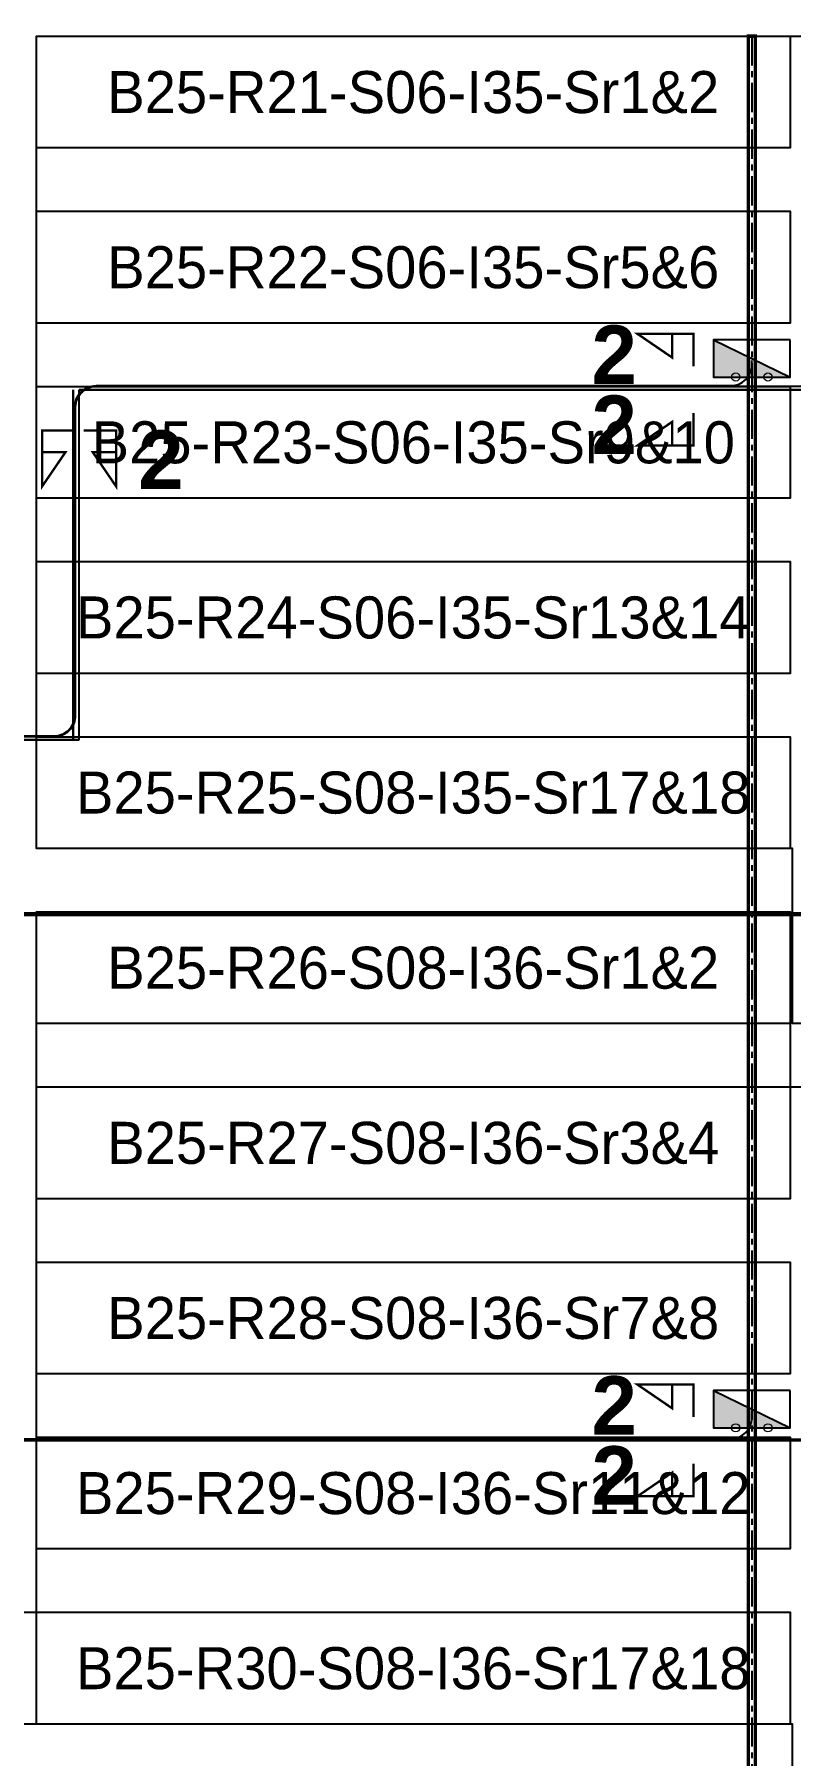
# Model space of a CAD drawing. Header units: metres. Extents: x 529325 to 529713, y 2673454 to 2673797.
# Drawn here: x 529551.5 to 529583.9, y 2673565.4 to 2673639.2 of the extents above; entities that cross this region are included whole.
import ezdxf
from ezdxf.enums import TextEntityAlignment as Align

# ---------------------------------------------------------------- set-up
doc = ezdxf.new("R2010")
doc.units = ezdxf.units.M
doc.linetypes.add('CENTER', pattern=[2, 1.25, -0.25, 0.25, -0.25])
for name, color, linetype in [('DC Trench BL-25', 40, 'Continuous'), ('E-Inverter Grouping', 2, 'Continuous'), ('Inverter Block-25', 7, 'Continuous'), ('LT Cable(AG) INV to LT Panel BL-25', 2, 'Continuous'), ('Messenger Wire Block-25 (Master Path)', 30, 'Continuous'), ('Messenger Wire Block-25 (MW Path)', 191, 'Continuous'), ('MMS Table Block-25', 8, 'Continuous'), ('Plan Line - DC BL-25', 40, 'Continuous'), ('Section Marking BL-25', 2, 'Continuous')]:
    doc.layers.add(name, color=color, linetype=linetype)
doc.layers.add('PILE', color=1, linetype='Continuous', lineweight=15)
doc.styles.add('BoldTextStyle', font='arialbd.ttf')
doc.styles.get("Standard").update_dxf_attribs({"font": 'Adani Regular.ttf'})

# ---------------------------------------------------------------- blocks, each defined once
blk = doc.blocks.new('MMS Table (32.292 x 4.788)')
at = {"color": 0}
blk.add_lwpolyline([(0, -0.002), (0, 4.786), (32.292, 4.786), (32.292, -0.002)], close=True, dxfattribs=at)
at = {"color": 7}
blk.add_attdef('ID1', text='', height=1.8, dxfattribs=at).set_placement((16.146, 2.392), align=Align.MIDDLE_CENTER)
blk = doc.blocks.new('Inverter Block')
h = blk.add_hatch(color=0)
h.dxf.hatch_style = 1
h.paths.add_polyline_path([(-1.456, 2.269), (-1.456, 0.846), (1.456, 0.846)])
at = {"color": 0}
blk.add_lwpolyline([(1.456, 2.269), (-1.456, 2.269), (-1.456, 0.846), (1.456, 0.846)], close=True, dxfattribs=at)
blk.add_lwpolyline([(-1.456, 2.269), (1.456, 0.846)], dxfattribs=at)
at = {"layer": 'PILE'}
for centre in [(-0.613, 0.846), (0.613, 0.846)]:
    blk.add_circle(centre, 0.156, dxfattribs=at)
at = {"color": 7}
blk.add_attdef('ID', (-1.456, 3.006), '', height=1.8, dxfattribs=at)

msp = doc.modelspace()

# ---------------------------------------------------------------- linework, layer by layer
at = {"layer": 'DC Trench BL-25', "color": 40, "const_width": 0.15}
msp.add_lwpolyline([(529582.342, 2673639.077), (529582.042, 2673639.077), (529582.042, 2673559.289), (529582.342, 2673559.289)], close=True, dxfattribs=at)
msp.add_lwpolyline([(529582.342, 2673639.077), (529582.042, 2673639.077), (529582.042, 2673559.289), (529582.342, 2673559.289)], close=True, dxfattribs=at)
at = {"layer": 'E-Inverter Grouping'}
for points in [[(529616.223, 2673596.789), (529583.931, 2673596.789), (529583.931, 2673604.289), (529551.539, 2673604.289), (529551.539, 2673639.077), (529616.223, 2673639.077)], [(529551.539, 2673601.577), (529583.831, 2673601.577), (529583.831, 2673594.077), (529616.223, 2673594.077), (529616.223, 2673559.289), (529583.931, 2673559.289), (529583.931, 2673566.789), (529519.147, 2673566.789), (529519.147, 2673571.577), (529551.539, 2673571.577)]]:
    msp.add_lwpolyline(points, close=True, dxfattribs=at)
at = {"layer": 'LT Cable(AG) INV to LT Panel BL-25', "color": 5}
for points in [[(529511.795, 2673628.519), (529509.509, 2673628.519, 0.057736), (529509.303, 2673628.495), (529507.732, 2673628.126, -0.057736), (529507.526, 2673628.102), (529503.801, 2673628.102, 0.414214), (529502.901, 2673627.202), (529502.901, 2673610.421, 0.039251), (529502.912, 2673610.281), (529503, 2673609.725, -0.039251), (529503.011, 2673609.585), (529503.011, 2673579.887, 0.414214), (529503.911, 2673578.987), (529646.077, 2673578.987, 0.414214), (529646.977, 2673579.887), (529646.977, 2673580.19)], [(529511.795, 2673628.494), (529509.509, 2673628.494, 0.057736), (529509.303, 2673628.47), (529507.732, 2673628.101, -0.057736), (529507.526, 2673628.077), (529503.826, 2673628.077, 0.414214), (529502.926, 2673627.177), (529502.926, 2673610.423, 0.039251), (529502.937, 2673610.283), (529503.025, 2673609.727, -0.039251), (529503.036, 2673609.586), (529503.036, 2673579.912, 0.414214), (529503.936, 2673579.012), (529581.293, 2673579.012, 0.414214), (529582.193, 2673579.912), (529582.193, 2673580.19)], [(529513.952, 2673628.469), (529509.509, 2673628.469, 0.057736), (529509.303, 2673628.445), (529507.732, 2673628.076, -0.057736), (529507.526, 2673628.052), (529503.851, 2673628.052, 0.414214), (529502.951, 2673627.152), (529502.951, 2673610.425, 0.039251), (529502.962, 2673610.285), (529503.05, 2673609.729, -0.039251), (529503.061, 2673609.588), (529503.061, 2673602.437, 0.414214), (529503.961, 2673601.537), (529646.077, 2673601.537, 0.414214), (529646.977, 2673602.437), (529646.977, 2673602.69)], [(529513.952, 2673628.419), (529509.509, 2673628.419, 0.057736), (529509.303, 2673628.395), (529507.732, 2673628.026, -0.057736), (529507.526, 2673628.002), (529503.901, 2673628.002, 0.414214), (529503.001, 2673627.102), (529503.001, 2673610.429, 0.039251), (529503.012, 2673610.288), (529503.1, 2673609.733, -0.039251), (529503.111, 2673609.592), (529503.111, 2673609.087), (529552.32, 2673609.087, 0.414214), (529553.22, 2673609.987), (529553.22, 2673623.187, -0.414214), (529554.12, 2673624.087), (529646.077, 2673624.087, 0.414214), (529646.977, 2673624.987), (529646.977, 2673625.19)], [(529513.952, 2673628.394), (529509.509, 2673628.394, 0.057736), (529509.303, 2673628.37), (529507.732, 2673628.001, -0.057736), (529507.526, 2673627.977), (529503.926, 2673627.977, 0.414214), (529503.026, 2673627.077), (529503.026, 2673610.431, 0.039251), (529503.037, 2673610.29), (529503.125, 2673609.735, -0.039251), (529503.136, 2673609.594), (529503.136, 2673609.112), (529552.295, 2673609.112, 0.414214), (529553.195, 2673610.012), (529553.195, 2673623.212, -0.414214), (529554.095, 2673624.112), (529581.293, 2673624.112, 0.414214), (529582.193, 2673625.012), (529582.193, 2673625.19)]]:
    msp.add_lwpolyline(points, format="xyb", dxfattribs=at)
at = {"layer": 'Messenger Wire Block-25 (Master Path)'}
for points in [[(529553.37, 2673608.937), (529553.37, 2673623.937)], [(529553.37, 2673623.937), (529648.615, 2673623.937)], [(529502.961, 2673608.937), (529553.37, 2673608.937)], [(529502.961, 2673601.437), (529648.615, 2673601.437)], [(529502.961, 2673578.937), (529648.615, 2673578.937)]]:
    msp.add_lwpolyline(points, dxfattribs=at)
at = {"layer": 'Messenger Wire Block-25 (MW Path)', "const_width": 0.1}
for points in [[(529553.12, 2673608.937), (529553.12, 2673623.937)], [(529553.37, 2673623.937), (529648.615, 2673623.937)], [(529502.961, 2673608.937), (529553.37, 2673608.937)], [(529502.961, 2673601.437), (529648.615, 2673601.437)], [(529502.961, 2673578.937), (529648.615, 2673578.937)]]:
    msp.add_lwpolyline(points, dxfattribs=at)
at = {"layer": 'Plan Line - DC BL-25', "color": 6, "linetype": 'CENTER'}
msp.add_lwpolyline([(529582.193, 2673639.077), (529582.193, 2673559.289)], dxfattribs=at)
at = {"layer": 'Section Marking BL-25', "color": 94, "lineweight": 35, "true_color": 0x00a500, "const_width": 0.1}
for points in [[(529579.693, 2673624.937), (529579.693, 2673626.327), (529577.293, 2673626.327), (529578.773, 2673625.317), (529578.773, 2673626.327)], [(529579.693, 2673622.937), (529579.693, 2673621.547), (529577.293, 2673621.547), (529578.773, 2673622.557), (529578.773, 2673621.547)], [(529553.17, 2673622.187), (529551.78, 2673622.187), (529551.78, 2673619.787), (529552.79, 2673621.267), (529551.78, 2673621.267)], [(529553.57, 2673622.187), (529554.96, 2673622.187), (529554.96, 2673619.787), (529553.95, 2673621.267), (529554.96, 2673621.267)], [(529579.693, 2673579.937), (529579.693, 2673581.327), (529577.293, 2673581.327), (529578.773, 2673580.317), (529578.773, 2673581.327)], [(529579.693, 2673577.937), (529579.693, 2673576.547), (529577.293, 2673576.547), (529578.773, 2673577.557), (529578.773, 2673576.547)]]:
    msp.add_lwpolyline(points, dxfattribs=at)

# ---------------------------------------------------------------- block references
at = {"layer": 'Inverter Block-25'}
ref = msp.add_blockref('Inverter Block', (529582.193, 2673623.525), dxfattribs=dict(at, xscale=1.124999999976148, yscale=1.124999999976148, zscale=1.124999999976148))
ref.add_attrib('ID', 'B25-I35-ASB01', (529584.759, 2673624.443), dxfattribs={"layer": '0', "color": 7, "height": 2.025})
ref = msp.add_blockref('Inverter Block', (529582.193, 2673578.525), dxfattribs=dict(at, xscale=1.124999999976148, yscale=1.124999999976148, zscale=1.124999999976148))
ref.add_attrib('ID', 'B25-I36-ASB02', (529584.759, 2673579.443), dxfattribs={"layer": '0', "color": 7, "height": 2.025})
at = {"layer": 'MMS Table Block-25'}
for p, values in [((529551.539, 2673634.291), {'ID1': 'B25-R21-S06-I35-Sr1&2'}), ((529551.539, 2673626.791), {'ID1': 'B25-R22-S06-I35-Sr5&6'}), ((529551.539, 2673619.291), {'ID1': 'B25-R23-S06-I35-Sr9&10'}), ((529551.539, 2673611.791), {'ID1': 'B25-R24-S06-I35-Sr13&14'}), ((529551.539, 2673604.291), {'ID1': 'B25-R25-S08-I35-Sr17&18'}), ((529551.539, 2673596.791), {'ID1': 'B25-R26-S08-I36-Sr1&2'}), ((529551.539, 2673589.291), {'ID1': 'B25-R27-S08-I36-Sr3&4'}), ((529551.539, 2673581.791), {'ID1': 'B25-R28-S08-I36-Sr7&8'}), ((529551.539, 2673574.291), {'ID1': 'B25-R29-S08-I36-Sr11&12'}), ((529551.539, 2673566.791), {'ID1': 'B25-R30-S08-I36-Sr17&18'})]:
    msp.add_blockref('MMS Table (32.292 x 4.788)', p, dxfattribs=at).add_auto_attribs(values)

# ---------------------------------------------------------------- texts
at = {"layer": 'Section Marking BL-25', "color": 94, "true_color": 0x00a500, "style": 'BoldTextStyle'}
for p in [(529576.293, 2673625.437), (529576.293, 2673622.437), (529556.87, 2673620.937), (529576.293, 2673580.437), (529576.293, 2673577.437)]:
    msp.add_text('2', height=2.5, dxfattribs=at).set_placement(p, align=Align.MIDDLE_CENTER)

doc.saveas('drawing.dxf')
